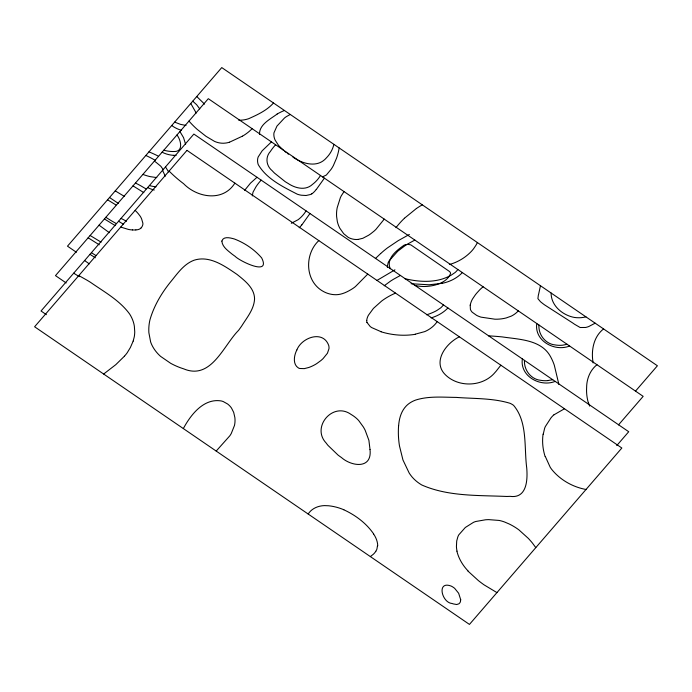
<?xml version="1.0" encoding="UTF-8"?>
<svg xmlns="http://www.w3.org/2000/svg" width="692" height="692" viewBox="0 0 692 692"><rect width="100%" height="100%" fill="white"/><g stroke="black" fill="none" stroke-linecap="round" stroke-linejoin="round"><path stroke-width="1.04" d="M524.501 360.385C523.783 369.926 531.015 379.432 540.755 380.315A23.606 18.9 22.2 0 0 548.185 380.565M538.938 325.006C538.22 334.547 545.46 344.054 555.192 344.936A23.606 18.9 22.2 0 0 562.622 345.187L567.137 344.305M377.469 545.78L376.932 549.016A16.314 13.061 22.2 0 1 375.808 551.264M398.618 425.692C399.163 418.669 401.109 411.385 406.074 406.152A30.31 24.272 22.2 0 1 408.669 403.825L409.569 403.168A32.368 25.915 22.2 0 1 415.78 400.028C428.832 395.902 442.793 397.277 456.27 397.407C474.15 398.765 492.635 398.03 509.926 403.254A14.627 11.712 22.2 0 1 513.594 405.365C527.788 422.103 524 447.404 526.724 467.904C527.754 479.954 526.897 498.733 510.073 496.346A118.038 94.519 22.2 0 1 506.682 496.467C478.362 495.195 448.087 496.64 421.696 484.945A33.095 26.504 22.2 0 1 412.268 477.203L411.705 476.503A34.747 27.818 22.2 0 1 409.11 472.896L402.952 459.964L399.526 446.124A90.687 72.617 22.2 0 1 398.938 442.032L398.748 440.224A118.73 95.072 22.2 0 1 398.601 425.684M543.246 434.187L544.621 428.339A35.093 28.095 22.2 0 1 545.331 426.575L550.918 417.968A33.277 26.642 22.2 0 1 553.981 414.75M522.365 358.914C519.709 376.266 540.314 387.399 555.192 381.387M536.802 323.545C534.146 340.888 554.75 352.02 569.628 346.009M470.205 305.181L470.413 309.402A9.057 7.249 22.2 0 0 472.212 312.213L476.65 315.388A22.153 17.741 22.2 0 0 481.078 317.152L494.944 319.202A38.882 31.131 22.2 0 0 506.189 317.948L511.276 316.123A30.863 24.713 22.2 0 0 518.291 310.872M540.452 285.727L538.765 293.555A35.223 28.208 22.2 0 1 538.333 295.259L537.909 298.65L540.426 301.66A65.135 52.151 22.2 0 0 544.621 304.913L572.829 323.052A57.557 46.087 22.2 0 1 574.481 324.219L580.156 327.515L585.614 327.463A23.208 18.58 22.2 0 0 588.762 326.529L595.163 323.173M133.175 341.078L134.265 336.866A52.35 41.918 22.2 0 0 134.741 331.892L134.343 326.131A37.472 30.007 22.2 0 0 129.629 314.012C119.595 300.276 104.302 291.938 90.574 282.371A112.415 90.012 22.2 0 0 86.526 279.914L78.81 275.589M133.167 341.104L130.399 347.479L127.19 352.782A69.114 55.343 22.2 0 1 124.404 356.216M296.859 349.979C301.6 337.48 323.086 329.738 328.717 345.464A12.984 10.397 22.2 0 1 328.977 348.699L327.428 353.249L323.086 358.603A61.389 49.158 22.2 0 1 320.82 360.618L316.668 363.646A47.117 37.723 22.2 0 1 308.805 367.487L304.29 368.628L299.792 368.49A5.259 4.204 22.2 0 1 298.408 367.945C292.976 364.632 293.901 356.735 296.046 351.692A35.906 28.753 22.2 0 1 296.859 349.979M183.337 428.573C190.681 414.889 203.586 398.099 221.111 400.928A12.517 10.025 22.2 0 1 223.213 401.55L227.547 403.955A16.271 13.027 22.2 0 1 231.5 408.072L233.68 412.354L234.873 417.587A35.223 28.208 22.2 0 1 234.484 425.45L231.275 433.486A49.841 39.911 22.2 0 1 229.831 435.796L216.198 451.063M244.639 190.352L250.461 183.172L256.992 177.273M324.401 178.155L316.296 189.504M309.964 213.534L301.859 224.883M384.25 219.122L376.015 229.268A55.178 44.184 22.2 0 1 373.905 231.249L370.877 233.662A72.08 57.721 22.2 0 1 368.62 235.237L362.85 238.282L357.963 239.467M234.865 183.129C223.135 202.021 197.428 197.895 183.562 183.657A109.518 87.694 22.2 0 1 169.099 171.062M500.861 365.203L496.207 371.111A98.999 79.277 22.2 0 1 494.979 372.504C483.016 386.845 458.718 387.883 445.44 374.83C432.067 361.795 446.141 343.102 459.384 336.814M344.028 191.589L341.372 195.654A41.736 33.415 22.2 0 0 340.36 197.696L337.203 207.686A49.322 39.496 22.2 0 0 336.606 216.475L337.315 221.466A33.19 26.573 22.2 0 0 339.789 228.17L343.673 233.671L348.128 237.304A12.378 9.913 22.2 0 0 349.2 237.875A14.082 11.28 22.2 0 0 357.954 239.432M273.496 102.996C266.939 110.4 257.554 114.742 248.662 118.704A28.554 22.862 22.2 0 1 238.757 120.226M367.755 274.093L355.463 286.531A49.91 39.963 22.2 0 1 352.704 288.581C347.09 292.154 340.594 295.346 333.752 294.628A22.576 18.078 22.2 0 1 329.738 293.953L328.761 293.693A20.604 16.496 22.2 0 1 323.467 291.514C304.869 281.575 304.212 254.249 318.822 240.6M635.559 391.058L657.4 365.774L221.76 67.582L67.487 246.17L76.397 252.269M618.51 424.888L643.162 396.352L208.309 98.688L55.472 275.624L66.164 282.942M616.754 445.587L628.725 431.73L193.872 134.066L41.036 311.002L46.381 314.661M124.404 356.224L115.798 364.658L103.653 374.026M375.358 258.6L380.652 253.54M404.439 218.24L416.385 208.517M384.224 285.77L390.504 281.134A154.921 124.05 22.2 0 1 393.636 279.179L400.409 275.442M603.571 328.925C593.39 336.84 590.959 350.844 593.13 362.928M596.98 364.736C590.112 370.133 586.652 378.922 586.626 387.529A63.223 50.628 22.2 0 0 588.312 402.761M554.015 414.785L564.49 408.764M271.428 141.895L262.147 150.821L258.151 157.015A16.271 13.027 22.2 0 0 258.22 164.584C266.619 178.969 282.993 186.831 297.352 194.218A21.028 16.833 22.2 0 0 301.297 195.213L306.054 195.499L310.327 194.556A12.491 9.999 22.2 0 0 311.435 193.994L311.703 193.838M370.358 556.584L373.351 554.231A23.329 18.684 22.2 0 0 375.817 551.273M376.82 280.528L394.933 269.828M277.172 114.024C270.347 119.171 258.981 124.551 259.535 134.533M242.408 136.177L229.493 142.206M409.37 234.458L398.237 240.643L387.494 247.866A136.609 109.388 22.2 0 0 380.661 253.549M414.845 240.063L408.072 243.8A154.921 124.05 22.2 0 0 404.941 245.755L397.762 251.205L389.051 260.945A15.899 12.733 22.2 0 0 388.125 262.822L387.477 265.676A18.675 14.956 22.2 0 0 387.433 267.553M290.251 114.465L286.453 116.585A35.041 28.061 22.2 0 0 284.507 117.986L276.956 126.091L273.98 132.803A16.054 12.854 22.2 0 0 273.859 135.001L273.997 136.376A18.165 14.541 22.2 0 0 275.113 140.078L278.608 145.493L283.651 150.484M426.575 314.782L427.448 314.514A57.28 45.871 22.2 0 0 436.756 310.544L440.64 307.914A24.817 19.869 22.2 0 0 443.416 304.887M291.306 223.291L298.114 219.719A45.836 36.702 22.2 0 0 306.054 210.852M449.359 264.526C457.654 262.251 465.301 257.701 471.252 251.499A52.073 41.693 22.2 0 0 473.631 248.679L475.663 245.695A58.292 46.675 22.2 0 0 477.385 242.555M322.377 176.927L326.347 175.033L331.131 169.28A62.436 49.997 22.2 0 0 333.328 165.656L336.572 158.122A96.724 77.452 22.2 0 0 339.184 147.95M552.7 379.683L548.168 380.505M442.119 283.339L429.109 284.784L411.1 283.746M415.304 334.175L424.81 331.589A39.063 31.278 22.2 0 0 437.188 321.633M135.857 229.926L137.561 229.718A7.915 6.332 22.2 0 0 141.142 227.893M176.097 155.363L173.381 155.337M156.79 177.602L150.294 176.65A42.134 33.744 22.2 0 1 142.924 174.401M186.001 125.451L180.448 124.352L174.652 122.112M404.82 278.66C416.869 281.54 429.862 282.665 441.885 279.135A57.28 45.871 22.2 0 0 451.193 275.174L455.077 272.536A24.817 19.869 22.2 0 0 457.853 269.508M381.058 331.702L371.742 327.61A18.883 15.12 22.2 0 1 370.151 326.46L366.942 322.403M120.719 227.071L128.245 229.372A20.708 16.582 22.2 0 0 132.397 229.934M343.829 509.788C355.515 515.185 366.336 523.23 373.654 533.939M496.934 592.603L484.08 584.861A110.919 88.81 22.2 0 1 478.423 580.623L467.974 571.099M115.244 225.627L104.414 218.966M90.124 235.496L101.11 242.148M115.253 190.88L124.629 196.563M292.95 157.119C302.525 163.857 317.403 168.251 326.287 157.992A43.639 34.946 22.2 0 0 333.899 144.343M133.002 185.871L143.815 192.627M118.566 221.25L123.591 224.346M88.144 237.797L99.259 244.804M73.707 273.176L79.277 276.662M146.038 188.916L140.909 185.888A70.489 56.441 22.2 0 0 135.442 183.043M107.545 199.798L115.927 204.944M95.332 257.779L89.977 254.345M118.384 203.439L109.526 197.505M99.051 225.168L109.362 232.702M84.614 260.547L89.251 263.834M287.241 153.295L288.486 154.178M192.739 101.179L196.623 104.7L199.754 108.895M284.819 151.444L286.021 152.378M204.564 104.129L196.762 96.525M135.139 210.368L135.675 210.887A43.311 34.678 22.2 0 1 138.296 213.733L140.139 216.129A16.85 13.494 22.2 0 1 141.687 219.139L142.846 223.075A7.335 5.873 22.2 0 1 142.794 224.718L142.664 225.194A10.354 8.295 22.2 0 1 141.116 227.867M190.767 103.463L196.217 113.038M179.929 131.549L183.553 137.639L185.612 144.394M165.492 166.919L168.571 171.875M535.79 547.623L532.459 543.099A89.778 71.89 22.2 0 0 528.351 538.402L518.922 529.89A49.296 39.47 22.2 0 0 512.66 525.808A51.857 41.52 22.2 0 0 509.277 524.026L504.615 522.019A30.682 24.566 22.2 0 0 499.131 520.436L488.708 519.631A63.863 51.13 22.2 0 0 485.524 519.787L475.785 521.491A29.955 23.986 22.2 0 0 473.51 522.33L465.327 527.477L458.813 534.829A26.08 20.881 22.2 0 0 457.853 536.836L456.72 540.962L456.426 546.559A41.468 33.207 22.2 0 0 457.023 551.152M176.979 134.966C180.88 139.914 183.787 151.825 174.133 151.522A28.995 23.217 22.2 0 1 163.848 150.19M162.542 170.336L165.31 176.175M163.321 169.791L160.847 166.279L156.081 162.343A32.524 26.045 22.2 0 0 154.342 161.158M589.61 406.083L588.494 402.744M390.253 268.799C385.894 258.306 396.637 250.452 404.085 245.176A8.555 6.851 22.2 0 1 406.204 244.561L406.714 244.501A10.735 8.589 22.2 0 1 408.323 244.458L410.278 244.734A3.927 3.149 22.2 0 1 411.109 245.055L449.506 271.498A3.443 2.751 22.2 0 1 449.99 272.043L450.189 272.345A4.282 3.425 22.2 0 1 450.604 273.323C447.326 282.743 434.403 286.177 425.217 286.497A35.647 28.545 22.2 0 1 419.949 286.272A36.209 28.995 22.2 0 1 414.43 285.312M545.322 456.504L550.201 467.238A35.898 28.744 22.2 0 0 551.671 469.349A47.739 38.224 22.2 0 0 586.496 489.564M558.902 384.475L554.301 365.203A59.919 47.973 22.2 0 0 550.702 356.968C541.594 339.564 519.199 339.478 502.236 336.909A258.004 206.588 22.2 0 0 488.526 335.854M551.126 293.027C550.979 305.717 562.743 315.327 574.395 317.446A26.72 21.4 22.2 0 0 585.934 316.841M252.303 195.931L253.004 192.203L255.971 186.814A69.875 55.948 22.2 0 1 261.195 180.145M468.112 571.004A47.281 37.861 22.2 0 1 456.893 551.161M308.191 514.009A23.649 18.935 22.2 0 1 324.349 505.61L328.639 505.774A43.016 34.444 22.2 0 1 343.846 509.753M373.576 533.973A26.789 21.452 22.2 0 1 377.745 545.815M545.106 456.521A69.875 55.957 22.2 0 1 543.073 434.152M395.53 293.114A81.907 65.584 22.2 0 0 381.647 301.046L373.438 308.398L368.455 315.18A22.075 17.681 22.2 0 0 366.699 320.457M366.907 322.403A8.529 6.825 22.2 0 1 366.812 320.483M415.356 334.288A65.801 52.687 22.2 0 1 381.032 331.788M135.857 229.934A27.896 22.334 22.2 0 1 132.397 229.926M447.914 307.966A46.987 37.619 22.2 0 1 431.081 317.896M301.781 224.831A28.891 23.139 22.2 0 1 299.212 227.746M154.299 190.006A23.909 19.142 22.2 0 1 147.647 187.584M121.005 218.412A70.489 56.441 22.2 0 1 126.472 221.267M96.101 255.633A126.653 101.413 22.2 0 1 91.413 252.675M156.081 186.797A28.995 23.217 22.2 0 1 149.411 185.568M470.205 305.181A33.268 26.642 22.2 0 1 472.463 299.065L475.387 294.783A101.923 81.613 22.2 0 1 476.952 292.88L479.642 289.931A65.342 52.315 22.2 0 1 483.103 286.791M252.122 128.686A61.303 49.089 22.2 0 1 242.425 136.203M229.493 142.206A27.957 22.386 22.2 0 1 225.999 143.019L223.715 143.235A17.456 13.978 22.2 0 1 214.572 141.402L205.974 136.289L197.263 129.43A85.341 68.335 22.2 0 1 188.968 121.074M116.351 223.611A126.653 101.413 22.2 0 1 105.85 217.297M275.632 144.775A69.875 55.948 22.2 0 0 270.399 151.436C265.079 157.17 266.178 165.855 272.164 170.69A76.449 61.216 22.2 0 0 274.499 173.104L285.182 181.65A64.036 51.277 22.2 0 0 287.881 183.293C295.086 188.172 305.423 191.053 312.55 184.34A45.836 36.702 22.2 0 0 320.491 175.483M173.381 155.319A23.909 19.142 22.2 0 1 162.084 152.205M316.218 189.452A28.891 23.139 22.2 0 1 311.789 193.916M462.351 272.587A46.987 37.619 22.2 0 1 442.127 283.357M145.83 155.475A83.152 66.579 22.2 0 1 155.354 160.388M148.97 151.842A133.392 106.81 22.2 0 1 157.984 155.951M181.382 130.304A25.267 20.232 22.2 0 1 171.72 125.511M277.163 114.016A72.132 57.765 22.2 0 1 284.412 110.469M416.385 208.517A116.092 92.962 22.2 0 1 422.302 204.849M395.962 227.651A131.342 105.167 22.2 0 1 404.439 218.24M370.012 449.541C372.322 469.513 351.45 466.469 341.433 457.516A61.847 49.521 22.2 0 1 338.059 455.094L327.999 445.406A67.219 53.82 22.2 0 1 326.062 442.915C311.097 427.076 332.93 401.334 351.069 414.439A27.862 22.308 22.2 0 1 358.638 420.459L363.395 427.025A64.218 51.424 22.2 0 1 365.177 430.294L368.897 440.328L370.012 449.541M460.708 599.73L460.431 601.651A6.6 5.285 22.2 0 1 458.865 603.822L456.703 604.523L453.338 603.917A21.755 17.421 22.2 0 1 452.058 603.476C441.833 602.775 436.332 580.432 451.149 586.072A13.693 10.96 22.2 0 1 454.67 588.356L458.649 593.252L460.708 599.73M221.864 241.093C222.27 246.871 227.789 250.53 231.829 253.929A89.943 72.02 22.2 0 0 235.176 256.36C239.363 260.884 271.221 276.783 261.654 257.9C254.422 249.509 244.821 242.996 234.484 239.025C230.713 237.944 223.334 235.825 221.864 241.093M254.561 298.961C254.05 309.263 246.932 317.55 241.742 325.932A233.706 187.134 22.2 0 1 238.532 330.387C223.49 345.472 211.164 380.505 183.631 368.827A56.087 44.911 22.2 0 1 176.572 366.198L175.197 365.584A60.472 48.423 22.2 0 1 170.656 363.3L160.613 356.397A35.257 28.234 22.2 0 1 156.677 352.366A35.673 28.571 22.2 0 1 152.672 346.536A34.332 27.49 22.2 0 1 150.631 341.943L148.875 332.714A64.979 52.03 22.2 0 1 149.982 319.721C153.927 306.046 161.253 293.607 170.094 282.526C177.031 274.196 183.397 264.266 193.976 260.261C209.581 255.114 224.744 266.074 237.045 274.43C244.752 280.632 254.535 288.028 254.561 298.961M186.987 150.363L34.6 326.762L469.453 624.418L621.84 448.018L186.987 150.363"/></g></svg>
